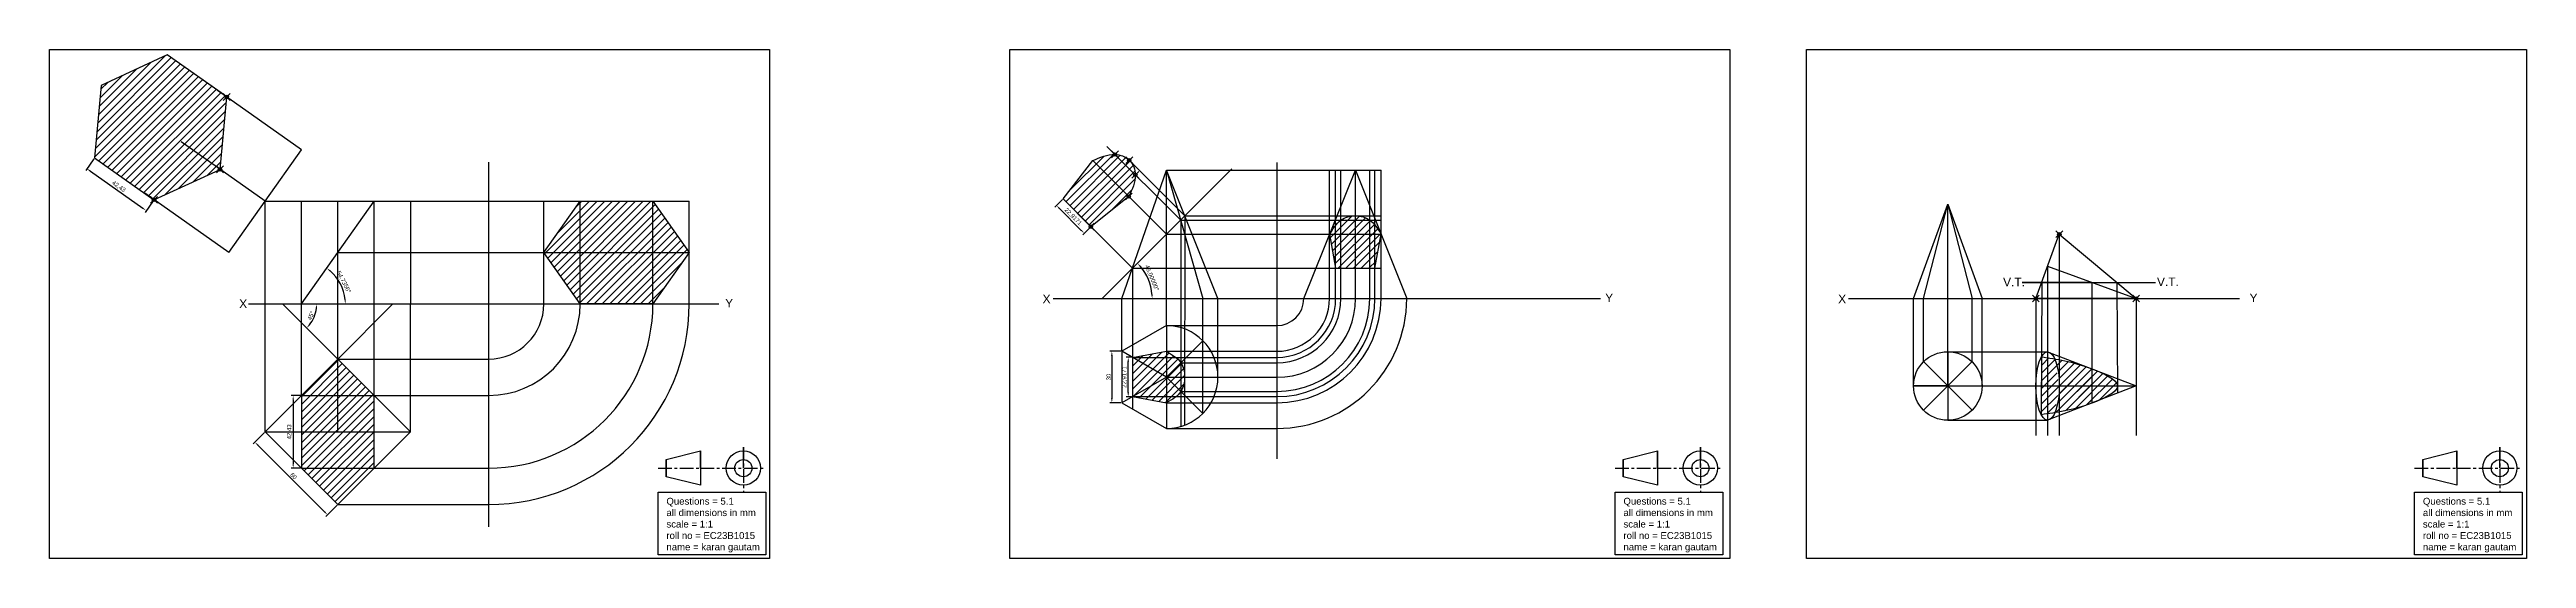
# Model space of a CAD drawing. Header units: millimetres. Extents: x 1164 to 2609, y 1949 to 2246.
import ezdxf

# ---------------------------------------------------------------- set-up
doc = ezdxf.new("R2010")
doc.units = ezdxf.units.MM
doc.header["$PDMODE"] = 35
doc.header["$PDSIZE"] = 2
doc.linetypes.add('CENTER', pattern=[50.8, 31.75, -6.35, 6.35, -6.35])
doc.styles.get("Standard").update_dxf_attribs({"font": 'arial.ttf'})
doc.dimstyles.new('ISO-25', dxfattribs={"dimtxt": 2.5, "dimasz": 2.5, "dimexe": 1.25, "dimexo": 0.625, "dimtad": 1, "dimtxsty": 'Standard', "dimcen": 2.5, "dimadec": 0, "dimazin": 0, "dimtfac": 1, "dimtmove": 0, "dimatfit": 3, "dimfxl": 1, "dimarcsym": 0})

# ---------------------------------------------------------------- blocks, each defined once
blk = doc.blocks.new('*D2')
at = {"color": 0, "lineweight": -2, "transparency": 16777216}
blk.add_arc((1311.1, 2097.1), 25.6, 5.5971, 49.1385, dxfattribs=at)
at = {"color": 0, "transparency": 16777216}
for points in [[(1327.6, 2116.1), (1328.1, 2116.8), (1325.9, 2118)], [(1337, 2099.6), (1336.2, 2099.6), (1336.7, 2097.1)]]:
    blk.add_solid(points, dxfattribs=at)
at = {"layer": 'Defpoints', "color": 0, "transparency": 16777216}
for p in [(1353.5, 2157.1), (1280.3, 2097.1), (1311.1, 2097.1), (1335.4, 2105.1), (1554.7, 2097.1)]:
    blk.add_point(p, dxfattribs=at)
at = {"color": 0, "transparency": 16777216, "insert": (1335.7, 2109.9), "char_height": 2.5, "attachment_point": 5, "rotation": 297.3678}
blk.add_mtext('54,7356°', dxfattribs=at)
blk = doc.blocks.new('*D3')
at = {"color": 0, "lineweight": -2, "transparency": 16777216}
blk.add_arc((1300.2, 2097.1), 19.8, 322.2411, 352.7589, dxfattribs=at)
at = {"color": 0, "transparency": 16777216}
for points in [[(1319.4, 2094.6), (1320.2, 2094.6), (1320, 2097.1)], [(1316.1, 2084.7), (1315.5, 2085.3), (1314.2, 2083.1)]]:
    blk.add_solid(points, dxfattribs=at)
at = {"layer": 'Defpoints', "color": 0, "transparency": 16777216}
for p in [(1280.3, 2097.1), (1300.2, 2097.1), (1554.7, 2097.1), (1317.3, 2087.2), (1332.3, 2065)]:
    blk.add_point(p, dxfattribs=at)
at = {"color": 0, "transparency": 16777216, "insert": (1316.7, 2090.3), "char_height": 2.5, "attachment_point": 5, "rotation": 67.5}
blk.add_mtext('45°', dxfattribs=at)
blk = doc.blocks.new('*D4')
at = {"color": 0, "lineweight": -2, "transparency": 16777216}
for p, q in [((1289.5, 2022.1), (1283, 2015.6)), ((1285.7, 2014.8), (1324.6, 1975.9)), ((1331.9, 1979.7), (1325.4, 1973.2))]:
    blk.add_line(p, q, dxfattribs=at)
at = {"color": 0, "transparency": 16777216}
for points in [[(1286, 2015.1), (1285.4, 2014.5), (1283.9, 2016.5)], [(1324.9, 1976.2), (1324.3, 1975.6), (1326.3, 1974.1)]]:
    blk.add_solid(points, dxfattribs=at)
at = {"layer": 'Defpoints', "color": 0, "transparency": 16777216}
for p in [(1289.9, 2022.5), (1332.3, 1980.1), (1326.3, 1974.1)]:
    blk.add_point(p, dxfattribs=at)
at = {"color": 0, "transparency": 16777216, "insert": (1306.5, 1996.7), "char_height": 2.5, "attachment_point": 5, "rotation": 315}
blk.add_mtext('60', dxfattribs=at)
blk = doc.blocks.new('*D5')
at = {"color": 0, "lineweight": -2, "transparency": 16777216}
for p, q in [((1310.5, 2043.7), (1305.1, 2043.7)), ((1306.3, 2041.2), (1306.3, 2003.8)), ((1310.5, 2001.3), (1305.1, 2001.3))]:
    blk.add_line(p, q, dxfattribs=at)
at = {"color": 0, "transparency": 16777216}
for points in [[(1305.9, 2041.2), (1306.7, 2041.2), (1306.3, 2043.7)], [(1305.9, 2003.8), (1306.7, 2003.8), (1306.3, 2001.3)]]:
    blk.add_solid(points, dxfattribs=at)
at = {"layer": 'Defpoints', "color": 0, "transparency": 16777216}
for p in [(1311.1, 2043.7), (1306.3, 2001.3), (1311.1, 2001.3)]:
    blk.add_point(p, dxfattribs=at)
at = {"color": 0, "transparency": 16777216, "insert": (1304.2, 2022.5), "char_height": 2.5, "attachment_point": 5, "rotation": 90}
blk.add_mtext('42,43', dxfattribs=at)
blk = doc.blocks.new('*D8')
at = {"color": 0, "lineweight": -2, "transparency": 16777216}
blk.add_arc((1778.3, 2100.3), 29.1, 4.926, 40.074, dxfattribs=at)
at = {"color": 0, "transparency": 16777216}
for points in [[(1800.2, 2118.8), (1800.8, 2119.3), (1798.8, 2120.9)], [(1807.7, 2102.8), (1806.8, 2102.8), (1807.4, 2100.3)]]:
    blk.add_solid(points, dxfattribs=at)
at = {"layer": 'Defpoints', "color": 0, "transparency": 16777216}
for p in [(1853.9, 2176), (1749.6, 2100.3), (1778.3, 2100.3), (1806.4, 2107.8), (2068.9, 2100.3)]:
    blk.add_point(p, dxfattribs=at)
at = {"color": 0, "transparency": 16777216, "insert": (1807.1, 2112.3), "char_height": 2.5, "attachment_point": 5, "rotation": 292.5}
blk.add_mtext('45,00000°', dxfattribs=at)
blk = doc.blocks.new('*D9')
at = {"color": 0, "lineweight": -2, "transparency": 16777216}
for p, q in [((1190.1, 2181.9), (1185.3, 2175.1)), ((1188, 2174.7), (1218.6, 2153.1)), ((1224.7, 2157.4), (1219.9, 2150.6))]:
    blk.add_line(p, q, dxfattribs=at)
at = {"color": 0, "transparency": 16777216}
for points in [[(1188.3, 2175), (1187.8, 2174.3), (1186, 2176.1)], [(1218.8, 2153.4), (1218.4, 2152.7), (1220.6, 2151.6)]]:
    blk.add_solid(points, dxfattribs=at)
at = {"layer": 'Defpoints', "color": 0, "transparency": 16777216}
for p in [(1190.5, 2182.4), (1225.1, 2157.9), (1220.6, 2151.6)]:
    blk.add_point(p, dxfattribs=at)
at = {"color": 0, "transparency": 16777216, "insert": (1204.5, 2165.6), "char_height": 2.5, "attachment_point": 5, "rotation": 324.7356}
blk.add_mtext('42,43', dxfattribs=at)
blk = doc.blocks.new('*D10')
at = {"color": 0, "lineweight": -2, "transparency": 16777216}
for p, q in [((1755, 2158), (1750.7, 2153.7)), ((1753.3, 2152.8), (1766, 2140.1)), ((1771.2, 2141.8), (1766.9, 2137.5))]:
    blk.add_line(p, q, dxfattribs=at)
at = {"color": 0, "transparency": 16777216}
for points in [[(1753.6, 2153.1), (1753, 2152.5), (1751.6, 2154.6)], [(1766.3, 2140.4), (1765.7, 2139.9), (1767.8, 2138.4)]]:
    blk.add_solid(points, dxfattribs=at)
at = {"layer": 'Defpoints', "color": 0, "transparency": 16777216}
for p in [(1755.4, 2158.4), (1771.6, 2142.2), (1767.8, 2138.4)]:
    blk.add_point(p, dxfattribs=at)
at = {"color": 0, "transparency": 16777216, "insert": (1761.2, 2148), "char_height": 2.5, "attachment_point": 5, "rotation": 315}
blk.add_mtext('22,9171', dxfattribs=at)
blk = doc.blocks.new('*D11')
at = {"color": 0, "lineweight": -2, "transparency": 16777216}
for p, q in [((1795.3, 2066), (1792.2, 2066)), ((1793.4, 2045.5), (1793.4, 2063.5)), ((1795.3, 2043), (1792.2, 2043))]:
    blk.add_line(p, q, dxfattribs=at)
at = {"color": 0, "transparency": 16777216}
for points in [[(1793, 2063.5), (1793.9, 2063.5), (1793.4, 2066)], [(1793, 2045.5), (1793.9, 2045.5), (1793.4, 2043)]]:
    blk.add_solid(points, dxfattribs=at)
at = {"layer": 'Defpoints', "color": 0, "transparency": 16777216}
for p in [(1793.4, 2066), (1795.9, 2066), (1795.9, 2043)]:
    blk.add_point(p, dxfattribs=at)
at = {"color": 0, "transparency": 16777216, "insert": (1791.3, 2054.5), "char_height": 2.5, "attachment_point": 5, "rotation": 90}
blk.add_mtext('22,9171', dxfattribs=at)
blk = doc.blocks.new('*D12')
at = {"color": 0, "lineweight": -2, "transparency": 16777216}
for p, q in [((1789.2, 2069.5), (1782.6, 2069.5)), ((1783.9, 2067), (1783.9, 2042)), ((1789.2, 2039.5), (1782.6, 2039.5))]:
    blk.add_line(p, q, dxfattribs=at)
at = {"color": 0, "transparency": 16777216}
for points in [[(1783.4, 2067), (1784.3, 2067), (1783.9, 2069.5)], [(1783.4, 2042), (1784.3, 2042), (1783.9, 2039.5)]]:
    blk.add_solid(points, dxfattribs=at)
at = {"layer": 'Defpoints', "color": 0, "transparency": 16777216}
for p in [(1789.8, 2069.5), (1783.9, 2039.5), (1789.8, 2039.5)]:
    blk.add_point(p, dxfattribs=at)
at = {"color": 0, "transparency": 16777216, "insert": (1782, 2054.5), "char_height": 2.5, "attachment_point": 5, "rotation": 90}
blk.add_mtext('30', dxfattribs=at)
blk = doc.blocks.new('*U15')
at = {"color": 7, "true_color": 0xffffff}
blk.add_line((0, -10), (0, 10), dxfattribs=at)
blk = doc.blocks.new('*U16')
at = {"color": 0, "linetype": 'ByBlock', "lineweight": -2, "transparency": 16777216}
blk.add_blockref('*U15', (2271.5, 2059.3), dxfattribs=at)
for p, rotation in [((2264.4, 2056.4), 45.00000000000001), ((2278.6, 2056.4), 315), ((2261.5, 2049.3), 90), ((2264.4, 2042.2), 135), ((2271.5, 2039.3), 180), ((2278.6, 2042.2), 225), ((2281.5, 2049.3), 270)]:
    blk.add_blockref('*U15', p, dxfattribs=dict(at, rotation=rotation))

msp = doc.modelspace()

# ---------------------------------------------------------------- hatches: boundary and pattern name
h = msp.add_hatch()
h.set_pattern_fill('ANSI31', color=256)
h.paths.add_polyline_path([(1267.53475, 2217.93133), (1232.89373, 2242.42622), (1194.36002, 2224.67367), (1190.46732, 2182.42622), (1225.10834, 2157.93133), (1263.64205, 2175.68388)])
h = msp.add_hatch()
h.set_pattern_fill('ANSI31', color=256)
h.paths.add_polyline_path([(1793.75012, 2159.82186), (1772.76424, 2180.80773), (1755.3951, 2158.42601), (1771.59994, 2142.22117)])
edge = h.paths.add_edge_path()
edge.add_spline(control_points=[(1785.6997, 2184.40836), (1781.18875, 2184.61752), (1776.9765, 2182.71263), (1772.76424, 2180.80773)], knot_values=[0, 0, 0, 0, 13.4272382253, 13.4272382253, 13.4272382253, 13.4272382253], degree=3, periodic=0)
edge.add_line((1772.76424, 2180.80773), (1793.75012, 2159.82186))
edge.add_spline(control_points=[(1793.75012, 2159.82186), (1795.76101, 2163.94371), (1797.7719, 2168.06556), (1797.59253, 2172.51553)], knot_values=[0, 0, 0, 0, 13.2624863495, 13.2624863495, 13.2624863495, 13.2624863495], degree=3, periodic=0)
edge.add_line((1797.59253, 2172.51553), (1785.6997, 2184.40836))
edge = h.paths.add_edge_path(flags=17)
edge.add_spline(control_points=[(1797.59253, 2172.51553), (1797.47133, 2175.52248), (1796.35005, 2178.67924), (1794.25186, 2180.85423)], knot_values=[22.7102400367, 22.7102400367, 22.7102400367, 22.7102400367, 31.6720006178, 31.6720006178, 31.6720006178, 31.6720006178], degree=3, periodic=0)
edge.add_line((1794.25186, 2180.85423), (1794.02535, 2181.08148))
edge.add_spline(control_points=[(1794.02535, 2181.08148), (1791.85705, 2183.18646), (1788.71179, 2184.2687), (1785.6997, 2184.40836)], knot_values=[0, 0, 0, 0, 8.9657426102, 8.9657426102, 8.9657426102, 8.9657426102], degree=3, periodic=0)
edge.add_line((1785.6997, 2184.40836), (1797.59253, 2172.51553))
h = msp.add_hatch()
h.set_pattern_fill('ANSI31', color=256)
h.paths.add_polyline_path([(1516.14255, 2157.11497), (1473.71614, 2157.11497), (1473.71614, 2127.11497), (1516.14255, 2127.11497)])
h.paths.add_polyline_path([(1516.14255, 2127.11497), (1473.71614, 2127.11497), (1473.71614, 2097.11497), (1516.14255, 2097.11497)])
h.paths.add_polyline_path([(1473.71614, 2127.11497), (1452.50294, 2127.11497), (1473.71614, 2097.11497)])
h.paths.add_polyline_path([(1473.71614, 2157.11497), (1452.50294, 2127.11497), (1473.71614, 2127.11497)])
h.paths.add_polyline_path([(1516.14255, 2157.11497), (1516.14255, 2127.11497), (1537.35575, 2127.11497)])
h.paths.add_polyline_path([(1537.35575, 2127.11497), (1516.14255, 2127.11497), (1516.14255, 2097.11497)])
h = msp.add_hatch()
h.set_pattern_fill('ANSI31', color=256)
edge = h.paths.add_edge_path()
edge.add_line((1914.42314, 2137.80754), (1910.99947, 2137.80754))
edge.add_spline(control_points=[(1910.99947, 2137.80754), (1910.97021, 2137.75693), (1910.94096, 2137.70631), (1910.91171, 2137.65569)], knot_values=[0.0518848341, 0.0518848341, 0.0518848341, 0.0518848341, 0.2202937413, 0.2202937413, 0.2202937413, 0.2202937413], degree=3, periodic=0)
edge.add_line((1910.91171, 2137.65569), (1914.42314, 2117.93211))
edge.add_line((1914.42314, 2117.93211), (1914.42314, 2137.80754))
edge = h.paths.add_edge_path()
edge.add_spline(control_points=[(1914.42314, 2143.10625), (1913.14677, 2141.50216), (1912.06968, 2139.65897), (1910.99947, 2137.80754)], knot_values=[0.2202937413, 0.2202937413, 0.2202937413, 0.2202937413, 6.3809161306, 6.3809161306, 6.3809161306, 6.3809161306], degree=3, periodic=0)
edge.add_line((1910.99947, 2137.80754), (1914.42314, 2137.80754))
edge.add_line((1914.42314, 2137.80754), (1914.42314, 2143.10625))
h.paths.add_polyline_path([(1926.04443, 2146.07558), (1917.50742, 2146.07558), (1917.50742, 2137.80754), (1926.04443, 2137.80754)])
h.paths.add_polyline_path([(1926.04443, 2137.80754), (1917.50742, 2137.80754), (1917.50742, 2117.93211), (1926.04443, 2117.93211)])
h.paths.add_polyline_path([(1934.28395, 2146.07558), (1926.04443, 2146.07558), (1926.04443, 2137.80754), (1934.28395, 2137.80754)])
h.paths.add_polyline_path([(1934.28395, 2137.80754), (1926.04443, 2137.80754), (1926.04443, 2117.93211), (1934.28395, 2117.93211)])
h.paths.add_polyline_path([(1940.88468, 2137.80754), (1937.34024, 2137.80754), (1937.34024, 2117.93211)])
h.paths.add_polyline_path([(1937.34024, 2137.80754), (1934.28395, 2137.80754), (1934.28395, 2117.93211), (1937.34024, 2117.93211)])
edge = h.paths.add_edge_path()
edge.add_spline(control_points=[(1937.34024, 2143.21037), (1936.43396, 2144.30346), (1935.43629, 2145.28443), (1934.28395, 2146.07558)], knot_values=[28.2247661295, 28.2247661295, 28.2247661295, 28.2247661295, 32.4901122538, 32.4901122538, 32.4901122538, 32.4901122538], degree=3, periodic=0)
edge.add_line((1934.28395, 2146.07558), (1934.28395, 2137.80754))
edge.add_line((1934.28395, 2137.80754), (1937.34024, 2137.80754))
edge.add_line((1937.34024, 2137.80754), (1937.34024, 2143.21037))
edge = h.paths.add_edge_path()
edge.add_spline(control_points=[(1940.88468, 2138.0083), (1939.76669, 2139.82024), (1938.64871, 2141.63218), (1937.34024, 2143.21037)], knot_values=[32.4901122538, 32.4901122538, 32.4901122538, 32.4901122538, 38.6483287649, 38.6483287649, 38.6483287649, 38.6483287649], degree=3, periodic=0)
edge.add_line((1937.34024, 2143.21037), (1937.34024, 2137.80754))
edge.add_line((1937.34024, 2137.80754), (1940.88468, 2137.80754))
edge.add_line((1940.88468, 2137.80754), (1940.88468, 2138.0083))
edge = h.paths.add_edge_path()
edge.add_spline(control_points=[(1917.50742, 2146.07558), (1916.33341, 2145.26087), (1915.32818, 2144.24367), (1914.42314, 2143.10625)], knot_values=[6.3809161306, 6.3809161306, 6.3809161306, 6.3809161306, 10.7492057175, 10.7492057175, 10.7492057175, 10.7492057175], degree=3, periodic=0)
edge.add_line((1914.42314, 2143.10625), (1914.42314, 2137.80754))
edge.add_line((1914.42314, 2137.80754), (1917.50742, 2137.80754))
edge.add_line((1917.50742, 2137.80754), (1917.50742, 2146.07558))
h.paths.add_polyline_path([(1917.50742, 2137.80754), (1914.42314, 2137.80754), (1914.42314, 2117.93211), (1917.50742, 2117.93211)])
edge = h.paths.add_edge_path()
edge.add_line((1926.04443, 2148.52182), (1925.72564, 2148.52182))
edge.add_spline(control_points=[(1925.72564, 2148.52182), (1922.76555, 2148.49344), (1919.81145, 2147.67446), (1917.50742, 2146.07558)], knot_values=[10.7492057175, 10.7492057175, 10.7492057175, 10.7492057175, 19.3220149688, 19.3220149688, 19.3220149688, 19.3220149688], degree=3, periodic=0)
edge.add_line((1917.50742, 2146.07558), (1926.04443, 2146.07558))
edge.add_line((1926.04443, 2146.07558), (1926.04443, 2148.52182))
edge = h.paths.add_edge_path()
edge.add_spline(control_points=[(1934.28395, 2146.07558), (1931.9619, 2147.66982), (1929.01178, 2148.49336), (1926.04443, 2148.52182)], knot_values=[0, 0, 0, 0, 8.5949867808, 8.5949867808, 8.5949867808, 8.5949867808], degree=3, periodic=0)
edge.add_line((1926.04443, 2148.52182), (1926.04443, 2146.07558))
edge.add_line((1926.04443, 2146.07558), (1934.28395, 2146.07558))
h = msp.add_hatch()
h.set_pattern_fill('ANSI31', color=256)
h.paths.add_polyline_path([(1815.76443, 2069.49608), (1795.91247, 2065.95762), (1815.76443, 2054.49608)])
h.paths.add_polyline_path([(1795.91247, 2065.95762), (1795.92282, 2043.04052), (1815.76443, 2054.49608)])
h.paths.add_polyline_path([(1815.76443, 2054.49608), (1795.92282, 2043.04052), (1815.76443, 2039.49608)])
edge = h.paths.add_edge_path()
edge.add_line((1815.76443, 2054.49608), (1815.76443, 2039.49608))
edge.add_spline(control_points=[(1815.76443, 2039.49608), (1819.01941, 2041.35143), (1822.27438, 2043.20678), (1824.16371, 2046.09681)], knot_values=[0, 0, 0, 0, 10.682574073, 10.682574073, 10.682574073, 10.682574073], degree=3, periodic=0)
edge.add_line((1824.16371, 2046.09681), (1815.76443, 2054.49608))
h.paths.add_polyline_path([(1824.15268, 2054.49608), (1815.76443, 2054.49608), (1824.16371, 2046.09681)], flags=17)
h.paths.add_polyline_path([(1824.14169, 2062.87333), (1815.76443, 2054.49608), (1824.15268, 2054.49608)])
edge = h.paths.add_edge_path()
edge.add_spline(control_points=[(1824.14169, 2062.87333), (1822.25083, 2065.76324), (1819.00763, 2067.62966), (1815.76443, 2069.49608)], knot_values=[0, 0, 0, 0, 10.6789114273, 10.6789114273, 10.6789114273, 10.6789114273], degree=3, periodic=0)
edge.add_line((1815.76443, 2069.49608), (1815.76443, 2054.49608))
edge.add_line((1815.76443, 2054.49608), (1824.14169, 2062.87333))
edge = h.paths.add_edge_path()
edge.add_spline(control_points=[(1824.16371, 2046.09681), (1825.6706, 2048.40183), (1826.30876, 2051.36505), (1826.32475, 2054.33633)], knot_values=[19.4886994595, 19.4886994595, 19.4886994595, 19.4886994595, 28.0088944152, 28.0088944152, 28.0088944152, 28.0088944152], degree=3, periodic=0)
edge.add_line((1826.32475, 2054.33633), (1826.32501, 2054.49608))
edge.add_line((1826.32501, 2054.49608), (1824.15268, 2054.49608))
edge.add_line((1824.15268, 2054.49608), (1824.16371, 2046.09681))
edge = h.paths.add_edge_path()
edge.add_spline(control_points=[(1826.32501, 2054.49608), (1826.31867, 2057.51518), (1825.67455, 2060.53057), (1824.14169, 2062.87333)], knot_values=[0, 0, 0, 0, 8.6570931864, 8.6570931864, 8.6570931864, 8.6570931864], degree=3, periodic=0)
edge.add_line((1824.14169, 2062.87333), (1824.15268, 2054.49608))
edge.add_line((1824.15268, 2054.49608), (1826.32501, 2054.49608))
h = msp.add_hatch()
h.set_pattern_fill('ANSI31', color=256)
edge = h.paths.add_edge_path()
edge.add_spline(control_points=[(2329.72497, 2065.75731), (2328.52238, 2065.94176), (2327.32681, 2066.11864), (2326.13125, 2066.29552)], knot_values=[0, 0, 0, 0, 4.0839417268, 4.0839417268, 4.0839417268, 4.0839417268], degree=3, periodic=0)
edge.add_line((2326.13125, 2066.29552), (2326.06216, 2049.28327))
edge.add_line((2326.06216, 2049.28327), (2329.72497, 2049.28327))
edge.add_line((2329.72497, 2049.28327), (2329.72497, 2065.75731))
edge = h.paths.add_edge_path()
edge.add_ellipse((2329.72497, 2049.28327), major_axis=(0, 20), ratio=0.3417430631, start_angle=270, end_angle=322.16344298)
edge.add_spline(control_points=[(2333.91755, 2065.07854), (2332.50355, 2065.32254), (2331.1096, 2065.54494), (2329.72497, 2065.75731)], knot_values=[4.0839417268, 4.0839417268, 4.0839417268, 4.0839417268, 8.7860562747, 8.7860562747, 8.7860562747, 8.7860562747], degree=3, periodic=0)
edge.add_line((2329.72497, 2065.75731), (2329.72497, 2049.28327))
edge.add_line((2329.72497, 2049.28327), (2336.55983, 2049.28327))
edge = h.paths.add_edge_path(flags=17)
edge.add_spline(control_points=[(2336.55983, 2064.59962), (2335.66976, 2064.76928), (2334.78984, 2064.92802), (2333.91755, 2065.07854)], knot_values=[8.7860562747, 8.7860562747, 8.7860562747, 8.7860562747, 11.6867574611, 11.6867574611, 11.6867574611, 11.6867574611], degree=3, periodic=0)
edge.add_ellipse((2329.72497, 2049.28327), major_axis=(0, 20), ratio=0.3417430631, start_angle=270, end_angle=322.16344298, ccw=False)
edge.add_line((2336.55983, 2049.28327), (2336.55983, 2064.59962))
edge = h.paths.add_edge_path()
edge.add_spline(control_points=[(2355.56929, 2059.28327), (2348.37544, 2061.97847), (2342.2595, 2063.51314), (2336.55983, 2064.59962)], knot_values=[11.6867574611, 11.6867574611, 11.6867574611, 11.6867574611, 30.2616895268, 30.2616895268, 30.2616895268, 30.2616895268], degree=3, periodic=0)
edge.add_line((2336.55983, 2064.59962), (2336.55983, 2049.28327))
edge.add_line((2336.55983, 2049.28327), (2355.56929, 2049.28327))
edge.add_line((2355.56929, 2049.28327), (2355.56929, 2059.28327))
edge = h.paths.add_edge_path()
edge.add_spline(control_points=[(2370.49539, 2049.3065), (2370.46073, 2052.99916), (2362.5129, 2056.68181), (2355.56929, 2059.28327)], knot_values=[30.2616895268, 30.2616895268, 30.2616895268, 30.2616895268, 48.1904961857, 48.1904961857, 48.1904961857, 48.1904961857], degree=3, periodic=0)
edge.add_line((2357.8599, 2058.39696), (2355.56929, 2059.28327))
edge.add_line((2355.56929, 2059.28327), (2355.56929, 2049.28327))
edge.add_line((2355.56929, 2049.28327), (2370.49551, 2049.28327))
edge.add_line((2370.49551, 2049.28327), (2370.49539, 2049.3065))
edge.add_spline(control_points=[(2370.49539, 2049.3065), (2370.49546, 2049.29876), (2370.4955, 2049.29101), (2370.49551, 2049.28327)], knot_values=[48.1904961857, 48.1904961857, 48.1904961857, 48.1904961857, 48.2281001806, 48.2281001806, 48.2281001806, 48.2281001806], degree=3, periodic=0)
edge = h.paths.add_edge_path()
edge.add_spline(control_points=[(2355.56929, 2039.28327), (2362.53318, 2041.87458), (2370.49694, 2045.58282), (2370.49551, 2049.28327)], knot_values=[0, 0, 0, 0, 17.9664106538, 17.9664106538, 17.9664106538, 17.9664106538], degree=3, periodic=0)
edge.add_line((2370.49551, 2049.28327), (2355.56929, 2049.28327))
edge.add_line((2355.56929, 2049.28327), (2355.56929, 2039.28327))
edge.add_line((2355.56929, 2039.28327), (2358.14522, 2040.27997))
edge = h.paths.add_edge_path()
edge.add_line((2355.56929, 2049.28327), (2336.55983, 2049.28327))
edge.add_line((2336.55983, 2049.28327), (2336.55983, 2034.10342))
edge.add_spline(control_points=[(2336.55983, 2034.10342), (2342.26566, 2035.12554), (2348.38547, 2036.61011), (2355.56929, 2039.28327)], knot_values=[66.1945108345, 66.1945108345, 66.1945108345, 66.1945108345, 84.7283239808, 84.7283239808, 84.7283239808, 84.7283239808], degree=3, periodic=0)
edge.add_line((2355.56929, 2039.28327), (2355.56929, 2049.28327))
edge = h.paths.add_edge_path()
edge.add_ellipse((2329.72497, 2049.28327), major_axis=(0, 20), ratio=0.3417430631, start_angle=218.67262647, end_angle=270)
edge.add_line((2336.55983, 2049.28327), (2329.72497, 2049.28327))
edge.add_line((2329.72497, 2049.28327), (2329.72497, 2033.03209))
edge.add_spline(control_points=[(2329.72497, 2033.03209), (2331.13507, 2033.22917), (2332.55501, 2033.43724), (2333.99587, 2033.66869)], knot_values=[87.5327847807, 87.5327847807, 87.5327847807, 87.5327847807, 92.3053716366, 92.3053716366, 92.3053716366, 92.3053716366], degree=3, periodic=0)
edge = h.paths.add_edge_path()
edge.add_line((2329.72497, 2049.28327), (2326.06216, 2049.28327))
edge.add_line((2326.06216, 2049.28327), (2325.99411, 2032.5257))
edge.add_spline(control_points=[(2325.99411, 2032.5257), (2327.23516, 2032.69163), (2328.47621, 2032.85755), (2329.72497, 2033.03209)], knot_values=[92.3053716366, 92.3053716366, 92.3053716366, 92.3053716366, 96.5318778436, 96.5318778436, 96.5318778436, 96.5318778436], degree=3, periodic=0)
edge.add_line((2329.72497, 2033.03209), (2329.72497, 2049.28327))
edge = h.paths.add_edge_path(flags=17)
edge.add_ellipse((2329.72497, 2049.28327), major_axis=(0, 20), ratio=0.3417430631, start_angle=218.67262647, end_angle=270, ccw=False)
edge.add_spline(control_points=[(2333.99587, 2033.66869), (2334.84255, 2033.80469), (2335.69645, 2033.94876), (2336.55983, 2034.10342)], knot_values=[84.7283239808, 84.7283239808, 84.7283239808, 84.7283239808, 87.5327847807, 87.5327847807, 87.5327847807, 87.5327847807], degree=3, periodic=0)
edge.add_line((2336.55983, 2034.10342), (2336.55983, 2049.28327))
h = msp.add_hatch()
h.set_pattern_fill('ANSI31', color=256)
h.paths.add_polyline_path([(1332.32887, 2064.95267), (1311.11566, 2043.73946), (1332.32887, 2043.73946)])
h.paths.add_polyline_path([(1332.32887, 2064.95267), (1332.32887, 2043.73946), (1353.54207, 2043.73946)])
h.paths.add_polyline_path([(1332.32887, 2043.73946), (1311.11566, 2043.73946), (1311.11566, 2022.52626), (1332.32887, 2022.52626)])
h.paths.add_polyline_path([(1353.54207, 2043.73946), (1332.32887, 2043.73946), (1332.32887, 2022.52626), (1353.54207, 2022.52626)])
h.paths.add_polyline_path([(1353.54207, 2022.52626), (1332.32887, 2022.52626), (1311.11566, 2022.52626), (1311.11566, 2001.31306), (1353.54207, 2001.31306)])
h.paths.add_polyline_path([(1353.54207, 2001.31306), (1311.11566, 2001.31306), (1332.32887, 1980.09985)])
h = msp.add_hatch()
h.set_pattern_fill('ANSI31', color=256)
edge = h.paths.add_edge_path()
edge.add_line((2355.56929, 2049.28327), (2336.55983, 2049.28327))
edge.add_line((2336.55983, 2049.28327), (2336.55983, 2034.10342))
edge.add_spline(control_points=[(2336.55983, 2034.10342), (2342.26566, 2035.12554), (2348.38547, 2036.61011), (2355.56929, 2039.28327)], knot_values=[66.1945108345, 66.1945108345, 66.1945108345, 66.1945108345, 84.7283239808, 84.7283239808, 84.7283239808, 84.7283239808], degree=3, periodic=0)
edge.add_line((2355.56929, 2039.28327), (2355.56929, 2049.28327))
edge = h.paths.add_edge_path()
edge.add_spline(control_points=[(2355.56929, 2059.28327), (2348.37544, 2061.97847), (2342.2595, 2063.51314), (2336.55983, 2064.59962)], knot_values=[11.6867574611, 11.6867574611, 11.6867574611, 11.6867574611, 30.2616895268, 30.2616895268, 30.2616895268, 30.2616895268], degree=3, periodic=0)
edge.add_line((2336.55983, 2064.59962), (2336.55983, 2049.28327))
edge.add_line((2336.55983, 2049.28327), (2355.56929, 2049.28327))
edge.add_line((2355.56929, 2049.28327), (2355.56929, 2059.28327))

# ---------------------------------------------------------------- linework, layer by layer
for p, q in [((1311.11566, 2187.11497), (1262.12587, 2221.75598)), ((1289.90246, 2157.11497), (1240.91266, 2191.75598)), ((1225.10834, 2157.93133), (1263.64205, 2175.68388)), ((1268.68926, 2127.11497), (1219.69946, 2161.75598)), ((1289.90246, 2097.11497), (1289.90246, 2157.11497)), ((1289.90246, 2157.11497), (1374.75527, 2157.11497)), ((1289.90246, 2157.11497), (1289.90246, 2157.11497)), ((1311.11566, 2097.11497), (1311.11566, 2157.11497)), ((1332.32887, 2022.52626), (1332.32887, 2157.11497)), ((1353.54207, 2097.11497), (1353.54207, 2157.11497)), ((1353.54207, 2157.11497), (1537.35575, 2157.11497)), ((1374.75527, 2157.11497), (1374.75527, 2097.11497)), ((1452.50294, 2097.11497), (1452.50294, 2157.11497)), ((1473.71614, 2097.11497), (1473.71614, 2157.11497)), ((1516.14255, 2097.11497), (1516.14255, 2157.11497)), ((1537.35575, 2097.11497), (1537.35575, 2157.11497)), ((1332.32887, 2127.11497), (1537.35575, 2127.11497)), ((1289.90246, 2022.52626), (1289.90246, 2097.11497)), ((1332.32887, 2064.95267), (1300.16657, 2097.11497)), ((1311.11566, 2043.73946), (1311.11566, 2097.11497)), ((1332.32887, 2064.95267), (1364.49116, 2097.11497)), ((1353.54207, 2043.73946), (1353.54207, 2097.11497)), ((1374.75527, 2022.52626), (1374.75527, 2097.11497)), ((1332.32887, 2064.95267), (1420.34064, 2064.95267)), ((1311.11566, 2043.73946), (1311.11566, 2001.31306)), ((1311.11566, 2043.73946), (1420.34064, 2043.73946)), ((1353.54207, 2001.31306), (1353.54207, 2043.73946)), ((1289.90246, 2022.52626), (1374.75527, 2022.52626)), ((1523.91216, 2006.34732), (1543.91216, 2011.34732)), ((1543.91216, 2001.34732), (1543.91216, 2011.34732)), ((1543.91216, 2011.34732), (1543.91216, 1991.34732)), ((1568.91216, 2001.34732), (1568.91216, 2013.48141)), ((2082.20251, 2006.34732), (2102.20251, 2011.34732)), ((2102.20251, 2001.34732), (2102.20251, 2011.34732)), ((2102.20251, 2011.34732), (2102.20251, 1991.34732)), ((2127.20251, 2001.34732), (2127.20251, 2013.48141)), ((2548.54651, 2006.34732), (2568.54651, 2011.34732)), ((2568.54651, 2001.34732), (2568.54651, 2011.34732)), ((2568.54651, 2011.34732), (2568.54651, 1991.34732)), ((2593.54651, 2001.34732), (2593.54651, 2013.48141)), ((1311.11566, 2001.31306), (1420.34064, 2001.31306)), ((1523.91216, 2001.34732), (1523.91216, 2006.34732)), ((1523.91216, 2006.34732), (1523.91216, 1996.34732)), ((1523.91216, 1996.34732), (1523.91216, 2006.34732)), ((1543.91216, 1991.34732), (1523.91216, 1996.34732)), ((2082.20251, 2001.34732), (2082.20251, 2006.34732)), ((2082.20251, 2006.34732), (2082.20251, 1996.34732)), ((2082.20251, 1996.34732), (2082.20251, 2006.34732)), ((2102.20251, 1991.34732), (2082.20251, 1996.34732)), ((2548.54651, 2001.34732), (2548.54651, 2006.34732)), ((2548.54651, 2006.34732), (2548.54651, 1996.34732)), ((2548.54651, 1996.34732), (2548.54651, 2006.34732)), ((2568.54651, 1991.34732), (2548.54651, 1996.34732)), ((1332.32887, 1980.09985), (1420.34064, 1980.09985))]:
    msp.add_line(p, q)
at = {"color": 3}
for p, q in [((1268.68926, 2127.11497), (1311.11566, 2187.11497)), ((1755.3951, 2158.42601), (1772.76424, 2180.80773)), ((1311.11566, 2097.11497), (1353.54207, 2157.11497)), ((1452.50294, 2127.11497), (1473.71614, 2157.11497)), ((1473.71614, 2157.11497), (1516.14255, 2157.11497)), ((1516.14255, 2157.11497), (1537.35575, 2127.11497)), ((1771.59994, 2142.22117), (1755.3951, 2158.42601)), ((1793.75012, 2159.82186), (1771.59994, 2142.22117)), ((1473.71614, 2097.11497), (1452.50294, 2127.11497)), ((1537.35575, 2127.11497), (1516.14255, 2097.11497)), ((1910.88468, 2137.80754), (1914.42314, 2117.93211)), ((1937.34024, 2117.93211), (1940.88468, 2137.80754)), ((1914.42314, 2117.93211), (1937.34024, 2117.93211)), ((1516.14255, 2097.11497), (1473.71614, 2097.11497)), ((1795.91247, 2065.95762), (1815.76443, 2069.49608)), ((2326.13125, 2066.29552), (2325.99411, 2032.5257)), ((1795.91247, 2065.95762), (1795.92282, 2043.04052)), ((1795.92282, 2043.04052), (1815.76443, 2039.49608))]:
    msp.add_line(p, q, dxfattribs=at)
at = {"color": 7, "true_color": 0xffffff}
for p, q in [((1824.03248, 2146.07558), (1781.03229, 2189.07578)), ((1815.76443, 2137.80754), (1772.76424, 2180.80773)), ((1772.76424, 2180.80773), (1793.75012, 2159.82186)), ((1778.26443, 2100.30754), (1853.9108, 2175.95391)), ((1789.78367, 2100.30754), (1815.76443, 2175.30754)), ((1826.47872, 2148.52182), (1794.02535, 2181.08148)), ((1815.76443, 2100.30754), (1815.76443, 2175.30754)), ((1815.76443, 2175.30754), (1836.97764, 2100.30754)), ((1845.76443, 2100.30754), (1815.76443, 2175.30754)), ((1815.76443, 2175.30754), (1940.88468, 2175.30754)), ((1880.07322, 2179.78136), (1880.07322, 2006.84704)), ((1895.88468, 2100.30754), (1926.04443, 2175.30754)), ((1910.88468, 2100.30754), (1910.88468, 2175.30754)), ((1914.42314, 2100.30754), (1914.42314, 2175.30754)), ((1917.50742, 2100.30754), (1917.50742, 2175.30754)), ((1926.04443, 2100.30754), (1926.04443, 2175.30754)), ((1926.04443, 2175.30754), (1955.88468, 2100.30754)), ((1934.28395, 2100.30754), (1934.28395, 2175.30754)), ((1937.34024, 2100.30754), (1937.34024, 2175.30754)), ((1940.88468, 2100.30754), (1940.88468, 2175.30754)), ((1795.889, 2117.93211), (1755.3951, 2158.42601)), ((2251.51293, 2100.30754), (2271.51293, 2155.30754)), ((2257.3708, 2100.30754), (2271.51293, 2155.30754)), ((2271.51293, 2100.30754), (2271.51293, 2155.30754)), ((2271.51293, 2155.30754), (2291.51293, 2100.30754)), ((2271.51293, 2155.30754), (2285.65507, 2100.30754)), ((1795.889, 2117.93211), (1826.47872, 2148.52182)), ((1824.03248, 2146.07558), (1824.19048, 2025.70369)), ((1824.03248, 2146.07558), (1940.88468, 2146.07558)), ((1826.47872, 2148.52182), (1826.27907, 2026.39906)), ((1826.47872, 2148.52182), (1940.88468, 2148.52182)), ((1815.76443, 2137.80754), (1940.88468, 2137.80754)), ((2322.89011, 2100.30754), (2336.55983, 2137.89928)), ((2336.55983, 2137.89928), (2381.41361, 2100.30754)), ((2336.55983, 2137.89928), (2336.55983, 2100.30754)), ((1795.889, 2117.93211), (1795.92602, 2035.94979)), ((1795.889, 2117.93211), (1940.88468, 2117.93211)), ((2355.56929, 2109.70547), (2314.83473, 2109.70547)), ((2314.83473, 2109.70547), (2392.58742, 2109.70547)), ((2326.30754, 2109.70547), (2325.99411, 2032.5257)), ((2329.72497, 2119.10341), (2381.41361, 2100.30754)), ((2329.72497, 2119.10341), (2329.72497, 2100.30754)), ((2355.56929, 2109.70547), (2355.56929, 2039.28327)), ((2370.20016, 2109.70547), (2370.51612, 2045.06667)), ((1789.78367, 2069.49608), (1789.78367, 2100.30754)), ((1815.76443, 2084.49608), (1815.76443, 2100.30754)), ((1836.97764, 2033.28288), (1836.97764, 2100.30754)), ((1845.76443, 2054.49608), (1845.76443, 2100.30754)), ((2251.51293, 2049.28327), (2251.51293, 2100.30754)), ((2257.3708, 2063.4254), (2257.3708, 2100.30754)), ((2271.51293, 2069.28327), (2271.51293, 2100.30754)), ((2285.65507, 2063.4254), (2285.65507, 2100.30754)), ((2291.51293, 2049.28327), (2291.51293, 2100.30754)), ((2381.41361, 2100.30754), (2322.89011, 2100.30754)), ((2322.89011, 2100.30754), (2322.89011, 2020.30754)), ((2329.72497, 2100.30754), (2329.72497, 2020.30754)), ((2336.55983, 2100.30754), (2336.55983, 2020.30754)), ((2381.41361, 2100.30754), (2381.41361, 2020.30754)), ((1815.76443, 2084.49608), (1815.76443, 2054.49608)), ((1815.76443, 2084.49608), (1880.07322, 2084.49608)), ((1815.76443, 2054.49608), (1789.78367, 2069.49608)), ((1815.76443, 2054.49608), (1836.97764, 2075.70928)), ((1815.76443, 2069.49608), (1880.07322, 2069.49608)), ((2271.51293, 2069.28327), (2271.51293, 2029.28327)), ((2271.51293, 2069.28327), (2329.72497, 2069.28327)), ((2329.72497, 2069.28327), (2381.41361, 2049.28327)), ((1815.76443, 2054.49608), (1789.78367, 2039.49608)), ((1795.91247, 2065.95762), (1880.07322, 2065.95762)), ((1815.76443, 2054.49608), (1845.76443, 2054.49608)), ((1815.76443, 2054.49608), (1836.97764, 2033.28288)), ((1815.76443, 2054.49608), (1815.76443, 2024.49608)), ((1824.14169, 2062.87333), (1880.07322, 2062.87333)), ((1826.32475, 2054.33633), (1880.07322, 2054.33633)), ((1795.92282, 2043.04052), (1880.07322, 2043.04052)), ((1815.76443, 2039.49608), (1880.07322, 2039.49608)), ((1824.16371, 2046.09681), (1880.07322, 2046.09681)), ((2251.51293, 2049.28327), (2291.51293, 2049.28327)), ((2271.51293, 2049.28327), (2381.41361, 2049.28327)), ((2381.41361, 2049.28327), (2329.72497, 2029.28327)), ((1815.76443, 2024.49608), (1880.07322, 2024.49608)), ((2271.51293, 2029.28327), (2329.72497, 2029.28327))]:
    msp.add_line(p, q, dxfattribs=at)
at = {"color": 2}
msp.add_line((1420.34064, 2179.81109), (1420.34064, 1967.16208), dxfattribs=at)
at = {"color": 1}
for p, q in [((1280.25275, 2097.11497), (1554.69109, 2097.11497)), ((1749.56857, 2100.30754), (2068.90952, 2100.30754)), ((2213.67126, 2100.30754), (2441.61293, 2100.30754))]:
    msp.add_line(p, q, dxfattribs=at)
at = {"linetype": 'CENTER', "ltscale": 0.25}
for p, q in [((1568.91216, 2013.48141), (1568.91216, 1987.22029)), ((2127.20251, 2013.48141), (2127.20251, 1987.22029)), ((2593.54651, 2013.48141), (2593.54651, 1987.22029)), ((1519.20639, 2001.34732), (1543.91216, 2001.34732)), ((1543.91216, 2001.34732), (1581.2029, 2001.34732)), ((2077.49673, 2001.34732), (2102.20251, 2001.34732)), ((2102.20251, 2001.34732), (2139.49325, 2001.34732)), ((2543.84074, 2001.34732), (2568.54651, 2001.34732)), ((2568.54651, 2001.34732), (2605.83725, 2001.34732))]:
    msp.add_line(p, q, dxfattribs=at)
for points in [[(1164.18037, 2245.61497), (1584.18037, 2245.61497), (1584.18037, 1948.61497), (1164.18037, 1948.61497)], [(1724.37561, 2245.61497), (2144.37561, 2245.61497), (2144.37561, 1948.61497), (1724.37561, 1948.61497)], [(2189.0763, 2245.61497), (2609.0763, 2245.61497), (2609.0763, 1948.61497), (2189.0763, 1948.61497)], [(1289.90246, 2022.52626), (1332.32887, 1980.09985), (1374.75527, 2022.52626), (1332.32887, 2064.95267)], [(1519.15831, 1987.22029), (1581.94927, 1987.22029), (1581.94927, 1950.7731), (1519.15831, 1950.7731)], [(2077.44866, 1987.22029), (2140.23961, 1987.22029), (2140.23961, 1950.7731), (2077.44866, 1950.7731)], [(2543.79266, 1987.22029), (2606.58362, 1987.22029), (2606.58362, 1950.7731), (2543.79266, 1950.7731)]]:
    msp.add_lwpolyline(points, close=True)
at = {"color": 3}
msp.add_lwpolyline([(1225.10834, 2157.93133), (1263.64205, 2175.68388), (1267.53475, 2217.93133), (1232.89373, 2242.42622), (1194.36002, 2224.67367), (1190.46732, 2182.42622)], close=True, dxfattribs=at)
at = {"color": 7, "true_color": 0xffffff}
msp.add_lwpolyline([(1815.76443, 2084.49608), (1789.78367, 2069.49608), (1789.78367, 2039.49608), (1815.76443, 2024.49608)], dxfattribs=at)
msp.add_circle((2271.51293, 2049.28327), 20, dxfattribs=at)
for centre, radius in [((1568.91216, 2001.34732), 10), ((2127.20251, 2001.34732), 10), ((2593.54651, 2001.34732), 10), ((1568.91216, 2001.34732), 5), ((2127.20251, 2001.34732), 5), ((2593.54651, 2001.34732), 5)]:
    msp.add_circle(centre, radius)
for radius in [32.1623, 53.3755, 95.80191, 117.01511]:
    msp.add_arc((1420.34064, 2097.11497), radius, 270, 0)
for centre, radius, end in [((1880.07322, 2100.30754), 30.81146, 0), ((1880.07322, 2100.30754), 34.34992, 0), ((1880.07322, 2100.30754), 45.97121, 0), ((1880.07322, 2100.30754), 57.26702, 0), ((1880.07322, 2100.30754), 60.81146, 0), ((1880.07322, 2100.30754), 37.4342, 0), ((1880.07322, 2100.30754), 54.21073, 0), ((1880.07322, 2100.30754), 15.81146, 0), ((1880.07322, 2100.30754), 75.81146, 0), ((1815.76443, 2054.49608), 30, 90)]:
    msp.add_arc(centre, radius, 270, end, dxfattribs=at)
msp.add_ellipse((2329.72497, 2049.28327), major_axis=(0, 20), ratio=0.3417430631, dxfattribs=at)
at = {"color": 3}
for points in [[(1772.76424, 2180.80773), (1785.6997, 2184.40836), (1794.02535, 2181.08148), (1797.59253, 2172.51553), (1793.75012, 2159.82186)], [(1910.88468, 2137.6089), (1917.50742, 2146.07558), (1926.04443, 2148.52182), (1934.28395, 2146.07558), (1940.88468, 2138.0083)], [(1815.76443, 2069.49608), (1824.14169, 2062.87333), (1826.32501, 2054.49608), (1824.16371, 2046.09681), (1815.76443, 2039.49608)], [(2326.13125, 2066.29552), (2355.56929, 2059.28327), (2370.49551, 2049.28327), (2355.56929, 2039.28327), (2325.99411, 2032.5257)]]:
    msp.add_spline(points, degree=3, dxfattribs=at)
for p in [(1267.53475, 2217.93133), (1263.64205, 2175.68388), (1225.10834, 2157.93133)]:
    msp.add_point(p)
at = {"color": 7, "true_color": 0xffffff}
for p in [(1785.6997, 2184.40836), (1794.02535, 2181.08148), (1797.59253, 2172.51553), (1793.75012, 2159.82186), (1771.59994, 2142.22117), (2336.55983, 2137.89928), (2322.89011, 2100.30754), (2381.41361, 2100.30754)]:
    msp.add_point(p, dxfattribs=at)

# ---------------------------------------------------------------- block references
msp.add_blockref('*U16', (0, 0), dxfattribs=at)

# ---------------------------------------------------------------- texts
at = {"attachment_point": 1}
for s, width, insert, char_height in [('V.T.', 8.7361336, (2303.76566, 2112.43703), 5), ('V.T.', 8.7361336, (2393.53591, 2112.55972), 5), ('X', 3.8820658, (1274.80198, 2099.77123), 5), ('Y', 8.7361336, (1558.28668, 2100.11092), 5), ('X', 8.7361336, (1743.45075, 2102.53297), 5), ('Y', 8.7361336, (2071.66589, 2103.19505), 5), ('X', 8.7361336, (2207.55343, 2102.53297), 5), ('Y', 8.7361336, (2447.52248, 2103.19505), 5), ('Questions = 5.1\\Pall dimensions in mm\\Pscale = 1:1\\Proll no = EC23B1015\\Pname = karan gautam', 79.9157601, (1524.03123, 1984.02073), 4), ('Questions = 5.1\\Pall dimensions in mm\\Pscale = 1:1\\Proll no = EC23B1015\\Pname = karan gautam', 79.9157601, (2082.32157, 1984.02073), 4), ('Questions = 5.1\\Pall dimensions in mm\\Pscale = 1:1\\Proll no = EC23B1015\\Pname = karan gautam', 79.9157601, (2548.66557, 1984.02073), 4)]:
    msp.add_mtext_dynamic_manual_height_columns(s, width=width, gutter_width=12.5, heights=[0], dxfattribs=dict(at, insert=insert, char_height=char_height))

# ---------------------------------------------------------------- dimensions: what is measured, and where the dimension line sits
dim = msp.add_aligned_dim(p1=(1190.46732, 2182.42622), p2=(1225.10834, 2157.93133), distance=-7.74302, dimstyle='ISO-25', override={"dimadec": 4})
dim.commit()
dim.dimension.update_dxf_attribs({"geometry": '*D9', "text_midpoint": (1204.54564, 2165.59363)})
at = {"color": 7, "true_color": 0xffffff}
dim = msp.add_angular_dim_2l(base=(1806.36076, 2107.83593), line1=((1749.56857, 2100.30754), (2068.90952, 2100.30754)), line2=((1778.26443, 2100.30754), (1853.9108, 2175.95391)), dimstyle='ISO-25', override={"dimadec": 5}, dxfattribs=at)
dim.commit()
dim.dimension.update_dxf_attribs({"geometry": '*D8', "text_midpoint": (1807.10319, 2112.25294)})
dim = msp.add_angular_dim_2l(base=(1335.43042, 2105.13051), line1=((1280.25275, 2097.11497), (1554.69109, 2097.11497)), line2=((1311.11566, 2097.11497), (1353.54207, 2157.11497)), dimstyle='ISO-25', override={"dimadec": 4})
dim.commit()
dim.dimension.update_dxf_attribs({"geometry": '*D2', "text_midpoint": (1335.7413, 2109.86214)})
dim = msp.add_aligned_dim(p1=(1755.3951, 2158.42601), p2=(1771.59994, 2142.22117), distance=-5.43294, dimstyle='ISO-25', override={"dimdec": 4}, dxfattribs=at)
dim.commit()
dim.dimension.update_dxf_attribs({"geometry": '*D10', "text_midpoint": (1761.16014, 2147.98621)})
dim = msp.add_angular_dim_2l(base=(1317.30931, 2087.2176), line1=((1332.32887, 2064.95267), (1300.16657, 2097.11497)), line2=((1280.25275, 2097.11497), (1554.69109, 2097.11497)), dimstyle='ISO-25')
dim.commit()
dim.dimension.update_dxf_attribs({"geometry": '*D3', "text_midpoint": (1316.70255, 2090.26554)})
dim = msp.add_linear_dim(base=(1783.86141, 2039.49608), p1=(1789.78367, 2069.49608), p2=(1789.78367, 2039.49608), angle=90, dimstyle='ISO-25', dxfattribs=at)
dim.commit()
dim.dimension.update_dxf_attribs({"geometry": '*D12', "text_midpoint": (1781.95912, 2054.49608)})
dim = msp.add_linear_dim(base=(1793.44721, 2065.95762), p1=(1795.92282, 2043.04052), p2=(1795.92282, 2065.95762), angle=90, dimstyle='ISO-25', override={"dimdec": 4}, dxfattribs=at)
dim.commit()
dim.dimension.update_dxf_attribs({"geometry": '*D11', "text_midpoint": (1791.31982, 2054.49907)})
for p1, p2, distance, picture, middle in [((1311.11566, 2043.73946), (1311.11566, 2001.31306), -4.80445, '*D5', (1304.18383, 2022.52626)), ((1289.90246, 2022.52626), (1332.32887, 1980.09985), -8.48469, '*D4', (1306.4606, 1996.65799))]:
    dim = msp.add_aligned_dim(p1=p1, p2=p2, distance=distance, dimstyle='ISO-25')
    dim.commit()
    dim.dimension.update_dxf_attribs({"geometry": picture, "text_midpoint": middle})

doc.saveas('drawing.dxf')
